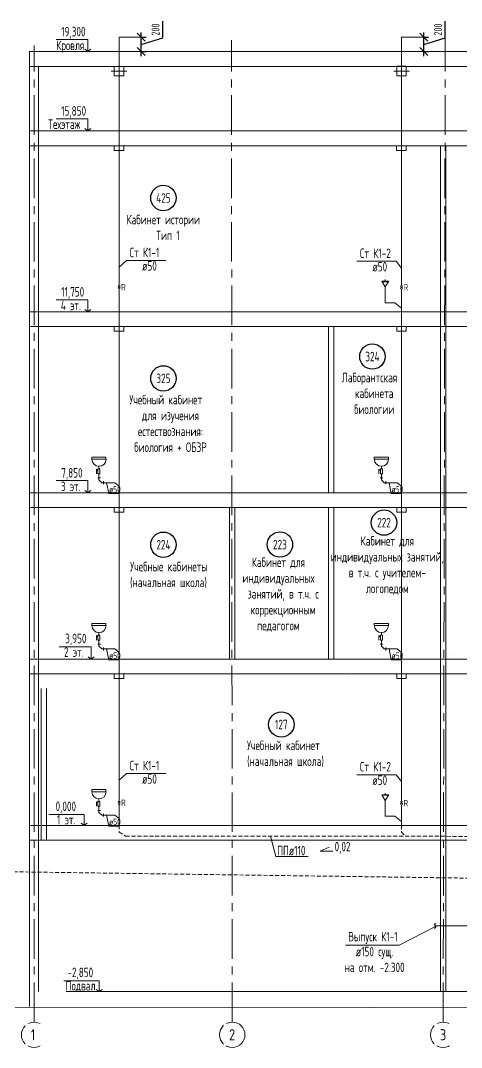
# Model space of a CAD drawing. Header units: millimetres. Extents: x -8689834 to 9419935, y -117443 to 166298.
# Drawn here: x -171699 to -157798, y -58947 to -26538 of the extents above; entities that cross this region are included whole.
import ezdxf
from ezdxf.enums import TextEntityAlignment as Align

# ---------------------------------------------------------------- set-up
doc = ezdxf.new("R2010")
doc.units = ezdxf.units.MM
doc.header["$MEASUREMENT"] = 0
doc.linetypes.add('01_base$0$DASHED2', pattern=[0.375, 0.25, -0.125])
doc.linetypes.add('CENTER', pattern=[2, 1.25, -0.25, 0.25, -0.25])
doc.layers.get('0').update_dxf_attribs({"color": 250, "lineweight": 9})
for name, color, linetype in [('PDF _0', 7, 'Continuous'), ('PDF __ВК-Text VK', 7, 'Continuous'), ('PDF __ВК-В1', 5, 'Continuous'), ('PDF __ВК-В1-текст', 7, 'Continuous'), ('PDF __ВК-переход на SML', 3, 'Continuous'), ('PDF __ВК-питьевой фонтанчик', 7, 'Continuous'), ('PDF __ВК-противопожарные муфты', 1, 'Continuous'), ('PDF __ВК-размеры', 7, 'Continuous'), ('PDF __ВК-стены', 7, 'Continuous'), ('PDF __Пескоуловитель', 7, 'Continuous'), ('PDF __Сантехника', 7, 'Continuous'), ('АР_Кровля дорожки', 245, 'Continuous'), ('АР_Таблицы', 250, 'Continuous')]:
    doc.layers.add(name, color=color, linetype=linetype)
doc.layers.add('PDF __ВК-К1', color=7, linetype='Continuous', true_color=0xb80000)
for name, color, linetype, lineweight in [('АР_Маркер экспликации', 239, 'Continuous', 13), ('АР_Номер помещения', 1, 'Continuous', 25), ('АР_Оси', 195, 'Continuous', 9), ('АР_Оси размеры', 164, 'Continuous', 9), ('АР_Помещения_площадь', 19, 'Continuous', 9), ('ВК_канализация', 32, 'Continuous', 15)]:
    doc.layers.add(name, color=color, linetype=linetype, lineweight=lineweight)
doc.styles.add('ISOCPEUR', font='isocpeur.ttf', dxfattribs={"width": 0.7})
doc.styles.get("Standard").update_dxf_attribs({"font": 'isocpeur.ttf', "width": 0.7})
doc.styles.add('ГОСТ 2.304', font='isocpeur.ttf', dxfattribs={"width": 0.7})
doc.dimstyles.new('СПДС', dxfattribs={"dimscale": 100, "dimtxt": 2.5, "dimasz": 2.5, "dimexe": 1.5, "dimexo": 0, "dimgap": 1, "dimtad": 1, "dimdec": 0, "dimrnd": 1, "dimtxsty": 'ГОСТ 2.304', "dimblk": 'OBLIQUE', "dimcen": 2.5, "dimdle": 1.5, "dimadec": 0, "dimazin": 2, "dimtfac": 0.75, "dimtdec": 0, "dimtmove": 1, "dimatfit": 3, "dimfxl": 1, "dimtolj": 1, "dimarcsym": 1})

# ---------------------------------------------------------------- blocks, each defined once
blk = doc.blocks.new('*U1658')
at = {"layer": 'АР_Номер помещения', "color": 7}
blk.add_circle((-15720, 4793), 400, dxfattribs=at)
at = {"layer": 'АР_Помещения_площадь', "color": 7}
blk.add_line((-13545, 633), (-13545, 633), dxfattribs=at)
at = {"color": 7, "style": 'ISOCPEUR', "width": 0.7, "flags": 1}
blk.add_attdef('КАТЕГОРИЯ', (-499, -2092), '', height=250, dxfattribs=at)
at = {"layer": 'АР_Номер помещения', "color": 7, "style": 'ISOCPEUR', "width": 0.7}
blk.add_attdef('НОМЕР_ПОМЕЩЕНИЯ', text='', height=300, dxfattribs=at).set_placement((-15720, 4793), align=Align.MIDDLE_CENTER)
at = {"layer": 'АР_Помещения_площадь', "color": 7, "style": 'ISOCPEUR', "width": 0.7}
blk.add_attdef('ПЛОЩАДЬ_ПОМЕЩЕНИЯ', text='', height=200, dxfattribs=at).set_placement((-13540, 880), align=Align.MIDDLE_RIGHT)
at = {"layer": 'АР_Помещения_площадь', "color": 7, "lineweight": 30, "width": 0.7, "flags": 104}
blk.add_attdef('ИМЯ_ПОМЕЩЕНИЯ', text='', height=100, dxfattribs=at).set_placement((158, 1217), align=Align.MIDDLE_CENTER)
blk = doc.blocks.new('_Oblique')
at = {"color": 0, "linetype": 'ByBlock', "lineweight": -2}
blk.add_line((-0.5, -0.5), (0.5, 0.5), dxfattribs=at)
blk = doc.blocks.new('*D1729')
at = {"layer": 'АР_Оси размеры', "color": 0, "lineweight": -2, "ltscale": 100, "transparency": 16777216}
for p, q in [((-158309, -27088), (-158309, -26555)), ((-158984, -27667), (-158984, -26914)), ((-158984, -27064), (-158834, -27064)), ((-158984, -27290), (-158309, -27088)), ((-158984, -27517), (-158834, -27517))]:
    blk.add_line(p, q, dxfattribs=at)
at = {"layer": 'АР_Оси размеры', "color": 0, "lineweight": -2, "ltscale": 100, "transparency": 16777216, "xscale": 250, "yscale": 250, "zscale": 250}
for p, rotation in [((-158984, -27064), 90), ((-158984, -27517), 270)]:
    blk.add_blockref('_Oblique', p, dxfattribs=dict(at, rotation=rotation))
at = {"layer": 'АР_Оси размеры', "color": 0, "lineweight": 13, "ltscale": 100, "transparency": 16777216, "insert": (-158534, -26822), "char_height": 250, "attachment_point": 5, "rotation": 90, "style": 'ГОСТ 2.304'}
blk.add_mtext('\\A1;200', dxfattribs=at)
blk = doc.blocks.new('*D1730')
at = {"layer": 'АР_Оси размеры', "color": 0, "lineweight": -2, "ltscale": 100, "transparency": 16777216}
for p, q in [((-167217, -27088), (-167217, -26556)), ((-167892, -27667), (-167892, -26914)), ((-167892, -27064), (-167742, -27064)), ((-167892, -27291), (-167217, -27088)), ((-167892, -27517), (-167742, -27517))]:
    blk.add_line(p, q, dxfattribs=at)
at = {"layer": 'АР_Оси размеры', "color": 0, "lineweight": -2, "ltscale": 100, "transparency": 16777216, "xscale": 250, "yscale": 250, "zscale": 250}
for p, rotation in [((-167892, -27064), 90), ((-167892, -27517), 270)]:
    blk.add_blockref('_Oblique', p, dxfattribs=dict(at, rotation=rotation))
at = {"layer": 'АР_Оси размеры', "color": 0, "lineweight": 13, "ltscale": 100, "transparency": 16777216, "insert": (-167442, -26822), "char_height": 250, "attachment_point": 5, "rotation": 90, "style": 'ГОСТ 2.304'}
blk.add_mtext('\\A1;200', dxfattribs=at)

msp = doc.modelspace()

# ---------------------------------------------------------------- linework, layer by layer
at = {"layer": 'PDF _0', "lineweight": 13}
for points in [[(-167790.1, -27166), (-167993.3, -26962.8)], [(-158881.9, -27165.5), (-159085.1, -26962.3)]]:
    msp.add_lwpolyline(points, dxfattribs=at)
at = {"layer": 'PDF __ВК-Text VK', "lineweight": 13}
msp.add_lwpolyline([(-161973.4, -52620.8), (-162256.2, -52750.4), (-161853.4, -52750.4)], dxfattribs=at)
at = {"layer": 'PDF __ВК-В1', "color": 244, "lineweight": 13, "true_color": 0x991b1e}
for points in [[(-168592.2, -34900.8), (-168594.3, -27064.4)], [(-159686.7, -34912.1), (-159688.7, -27063.9)], [(-168593.3, -51173.7), (-168593.2, -35007.5)], [(-159896.2, -35444.3), (-160201.9, -35444.3), (-160201.9, -35059.1)], [(-159687.8, -51185), (-159687.7, -35018.8)], [(-168594.3, -51936.7), (-168594.3, -51280.5)], [(-159896.2, -51648.8), (-160201.9, -51648.8), (-160201.9, -51263.6)], [(-159688.7, -51936.7), (-159688.7, -51291.7)]]:
    msp.add_lwpolyline(points, dxfattribs=at)
at = {"layer": 'PDF __ВК-В1', "lineweight": 13}
for points in [[(-160201.9, -34767), (-160201.9, -34712)], [(-160201.9, -50971.5), (-160201.9, -50916.5)]]:
    msp.add_lwpolyline(points, dxfattribs=at)
at = {"layer": 'PDF __ВК-В1-текст', "lineweight": 13}
for points in [[(-169580.6, -27132.1), (-170579.7, -27132.1)], [(-169580.6, -27517.3), (-169580.6, -27132.1)], [(-169483.3, -27445.4), (-169580.6, -27517.3), (-169673.8, -27445.4)], [(-169580.6, -29636.4), (-170579.7, -29636.4)], [(-169580.6, -30021.6), (-169580.6, -29636.4)], [(-169483.3, -29949.7), (-169580.6, -30021.6), (-169673.8, -29949.7)], [(-169580.6, -35346.9), (-170579.7, -35346.9)], [(-169580.6, -35732.2), (-169580.6, -35346.9)], [(-169483.3, -35660.2), (-169580.6, -35732.2), (-169673.8, -35660.2)], [(-169580.6, -41057.5), (-170579.7, -41057.5)], [(-169580.6, -41442.7), (-169580.6, -41057.5)], [(-169483.3, -41370.7), (-169580.6, -41442.7), (-169673.8, -41370.7)], [(-169474.8, -46306.6), (-170486.5, -46306.6)], [(-169474.8, -46691.8), (-169474.8, -46306.6)], [(-169474.8, -46691.8), (-169567.9, -46619.8)], [(-169474.8, -46691.8), (-169377.5, -46619.8)], [(-169791.6, -51868.9), (-169694.3, -51936.7), (-169694.3, -51594.9), (-170803.4, -51594.9)], [(-169694.3, -51936.7), (-169596.9, -51868.9)], [(-169318.2, -57118.1), (-169220.8, -57185.8), (-169220.8, -56844), (-170329.9, -56844)], [(-169220.8, -57185.8), (-169123.5, -57118.1)]]:
    msp.add_lwpolyline(points, dxfattribs=at)
at = {"layer": 'PDF __ВК-К1', "color": 244, "lineweight": 13, "true_color": 0x991b1e}
for points in [[(-169266.8, -40974), (-169177.9, -40974)], [(-169228.7, -40842.8), (-169228.7, -41033.3)], [(-169084.7, -41122.2), (-169139.8, -41122.2), (-169228.7, -41033.3)], [(-169084.7, -41077.7), (-169084.7, -41166.6)], [(-160361.2, -40974), (-160272.3, -40974)], [(-160323.1, -40842.8), (-160323.1, -41033.3)], [(-160179.2, -41122.2), (-160234.2, -41122.2), (-160323.1, -41033.3)], [(-160179.2, -41077.7), (-160179.2, -41166.6)], [(-169266.8, -46223.1), (-169177.9, -46223.1)], [(-169228.7, -46091.9), (-169228.7, -46282.4)], [(-169084.7, -46371.3), (-169139.8, -46371.3), (-169228.7, -46282.4)], [(-169084.7, -46326.8), (-169084.7, -46415.7)], [(-160361.2, -46223.1), (-160272.3, -46223.1)], [(-160323.1, -46091.9), (-160323.1, -46282.4)], [(-160179.2, -46371.3), (-160234.2, -46371.3), (-160323.1, -46282.4)], [(-160179.2, -46326.8), (-160179.2, -46415.7)], [(-169266.8, -51468), (-169177.9, -51468)], [(-169228.7, -51336.8), (-169228.7, -51527.3)], [(-169084.7, -51616.2), (-169139.8, -51616.2), (-169228.7, -51527.3)], [(-169084.7, -51571.7), (-169084.7, -51660.6)], [(-156387.1, -55104.4), (-158626.4, -55109.5)]]:
    msp.add_lwpolyline(points, dxfattribs=at)
at = {"layer": 'PDF __ВК-переход на SML', "lineweight": 13}
for points in [[(-168744.6, -27983), (-168444.1, -27983), (-168444.1, -28131.1), (-168744.6, -28131.1)], [(-159836.4, -27982.5), (-159535.8, -27982.5), (-159535.8, -28130.7), (-159836.4, -28130.7)]]:
    msp.add_lwpolyline(points, close=True, dxfattribs=at)
at = {"layer": 'PDF __ВК-питьевой фонтанчик', "lineweight": 13}
for points in [[(-160201.9, -34944.8), (-160312, -34767), (-160091.9, -34767), (-160201.9, -34944.8), (-160201.9, -35059.1)], [(-160299.3, -34783.9), (-160100.3, -34783.9)], [(-160201.9, -51149.3), (-160312, -50971.5), (-160091.9, -50971.5), (-160201.9, -51149.3), (-160201.9, -51263.6)], [(-160299.3, -50988.4), (-160100.3, -50988.4)]]:
    msp.add_lwpolyline(points, dxfattribs=at)
at = {"layer": 'PDF __ВК-противопожарные муфты', "lineweight": 13}
for points in [[(-168842, -28131.1), (-168596.4, -28131.1), (-168346.7, -28131.1)], [(-168744.6, -28131.1), (-168744.6, -28279.3), (-168444.1, -28279.3), (-168444.1, -28131.1)], [(-159933.8, -28130.7), (-159688.2, -28130.7), (-159438.5, -28130.7)], [(-159836.4, -28130.7), (-159836.4, -28278.8), (-159535.8, -28278.8), (-159535.8, -28130.7)], [(-168844.8, -30487.3), (-168599.3, -30487.3), (-168349.5, -30487.3)], [(-168747.4, -30487.3), (-168747.4, -30635.4), (-168446.9, -30635.4), (-168446.9, -30487.3)], [(-159939.2, -30487.3), (-159693.7, -30487.3), (-159443.9, -30487.3)], [(-159841.8, -30487.3), (-159841.8, -30635.4), (-159541.3, -30635.4), (-159541.3, -30487.3)], [(-168839.8, -36197.8), (-168594.3, -36197.8), (-168344.6, -36197.8)], [(-168742.5, -36197.8), (-168742.5, -36346), (-168441.9, -36346), (-168441.9, -36197.8)], [(-159934.3, -36197.8), (-159688.7, -36197.8), (-159439, -36197.8)], [(-159836.9, -36197.8), (-159836.9, -36346), (-159536.4, -36346), (-159536.4, -36197.8)], [(-168839.8, -41908.3), (-168594.3, -41908.3), (-168344.6, -41908.3)], [(-168742.5, -41908.3), (-168742.5, -42056.5), (-168441.9, -42056.5), (-168441.9, -41908.3)], [(-159934.3, -41908.3), (-159688.7, -41908.3), (-159439, -41908.3)], [(-159836.9, -41908.3), (-159836.9, -42056.5), (-159536.4, -42056.5), (-159536.4, -41908.3)], [(-168839.8, -47153.2), (-168594.3, -47153.2), (-168344.6, -47153.2)], [(-168742.5, -47153.2), (-168742.5, -47301.4), (-168441.9, -47301.4), (-168441.9, -47153.2)], [(-159934.3, -47157.4), (-159688.7, -47157.4), (-159439, -47157.4)], [(-159836.9, -47157.4), (-159836.9, -47305.6), (-159536.4, -47305.6), (-159536.4, -47157.4)]]:
    msp.add_lwpolyline(points, dxfattribs=at)
at = {"layer": 'PDF __ВК-размеры', "lineweight": 13}
for points in [[(-168594.4, -27064.4), (-167790.1, -27064.4)], [(-159686.2, -27063.9), (-158881.9, -27063.9)]]:
    msp.add_lwpolyline(points, dxfattribs=at)
at = {"layer": 'PDF __ВК-стены', "color": 18, "lineweight": 13, "true_color": 0x000000}
for points in [[(-171417.8, -27517.3), (-171417.8, -57651.4)], [(-171417.8, -27517.3), (-116489.7, -27517.5)], [(-171417.8, -27983), (-116484.2, -27983)], [(-171361.2, -27983), (-116484.2, -27983)], [(-171130, -27983), (-171130, -57185.8)], [(-171417.8, -30021.6), (-116493.9, -30021.9)], [(-171417.8, -30487.3), (-116540.8, -30487.3)], [(-171417.8, -30487.3), (-116494.7, -30487.4)], [(-158462.9, -30487.3), (-158462.9, -57185.8)], [(-158293.6, -30487.3), (-158293.6, -57185.8)], [(-171417.8, -35732.2), (-116540.8, -35732.2)], [(-171417.8, -36197.8), (-116540.8, -36197.8)], [(-171417.8, -36197.8), (-116540.8, -36197.8)], [(-161989.1, -36197.8), (-161989.1, -41442.7)], [(-161819.8, -36197.8), (-161819.8, -41442.7)], [(-171417.8, -41442.7), (-116540.8, -41442.7)], [(-171417.8, -41908.3), (-116540.8, -41908.3)], [(-171417.8, -41908.3), (-116540.8, -41908.3)], [(-165108.6, -41908.3), (-165108.6, -46691.8)], [(-164939.3, -41908.3), (-164939.3, -46691.8)], [(-161989.1, -41908.3), (-161989.1, -46691.8)], [(-161819.8, -41908.3), (-161819.8, -46691.8)], [(-171417.8, -46691.8), (-116540.8, -46691.8)], [(-171417.8, -47153.2), (-116540.8, -47153.2)], [(-171417.8, -47157.4), (-116540.8, -47157.4)], [(-171053.3, -47618.9), (-171053.3, -52402.3)], [(-170883.9, -47618.9), (-170883.9, -52402.3)], [(-171417.8, -51936.7), (-116540.8, -51936.7)], [(-171417.8, -52402.3), (-116540.8, -52402.3)], [(-171417.8, -52402.3), (-116540.8, -52402.3)], [(-170262, -57185.8), (-115672.8, -57185.8)], [(-250394.1, -57746.2), (-115672.8, -57651.4)]]:
    msp.add_lwpolyline(points, dxfattribs=at)
at = {"layer": 'PDF __Пескоуловитель', "lineweight": 13}
msp.add_lwpolyline([(-158605.2, -55037.6), (-158617.9, -55041.8), (-158626.4, -55046), (-158630.6, -55050.3), (-158634.9, -55050.3), (-158639.1, -55054.5), (-158643.3, -55058.8), (-158643.3, -55063), (-158643.3, -55067.2), (-158643.3, -55071.5), (-158643.3, -55075.7), (-158639.1, -55079.9), (-158639.1, -55084.2), (-158634.8, -55092.6), (-158630.6, -55096.8), (-158626.4, -55109.5), (-158622.1, -55118), (-158617.9, -55122.2), (-158613.7, -55126.5), (-158613.7, -55134.9), (-158609.4, -55139.2), (-158609.4, -55143.4), (-158609.4, -55147.6), (-158609.4, -55151.9), (-158609.4, -55156.1), (-158613.7, -55160.3), (-158613.7, -55164.6), (-158617.9, -55164.6), (-158622.1, -55168.8), (-158626.3, -55173), (-158630.6, -55177.3), (-158634.8, -55181.5), (-158647.5, -55190)], dxfattribs=at)
at = {"layer": 'PDF __Сантехника', "lineweight": 13}
for points in [[(-169006.4, -40313.6), (-169450.9, -40313.6), (-169450.9, -40385.6), (-169006.4, -40385.6)], [(-160100.9, -40313.6), (-160545.3, -40313.6), (-160545.3, -40385.6), (-160100.9, -40385.6)], [(-169196.9, -40690.4), (-169260.4, -40690.4), (-169260.4, -40842.8), (-169196.9, -40842.8)], [(-160291.3, -40690.4), (-160354.8, -40690.4), (-160354.8, -40842.8), (-160291.3, -40842.8)], [(-169006.4, -45562.8), (-169450.9, -45562.8), (-169450.9, -45634.7), (-169006.4, -45634.7)], [(-160100.9, -45562.8), (-160545.3, -45562.8), (-160545.3, -45634.7), (-160100.9, -45634.7)], [(-169196.9, -45939.5), (-169260.4, -45939.5), (-169260.4, -46091.9), (-169196.9, -46091.9)], [(-160291.3, -45939.5), (-160354.8, -45939.5), (-160354.8, -46091.9), (-160291.3, -46091.9)], [(-169006.4, -50807.6), (-169450.9, -50807.6), (-169450.9, -50879.6), (-169006.4, -50879.6)], [(-169196.9, -51184.4), (-169260.4, -51184.4), (-169260.4, -51336.8), (-169196.9, -51336.8)]]:
    msp.add_lwpolyline(points, close=True, dxfattribs=at)
for points in [[(-169260.4, -40737), (-169302.7, -40698.9), (-169302.7, -40838.5)], [(-169226.5, -40610), (-169226.5, -40690.4)], [(-160354.8, -40737), (-160397.2, -40698.9), (-160397.2, -40838.5)], [(-160321, -40610), (-160321, -40690.4)], [(-169260.4, -45986.1), (-169302.7, -45948), (-169302.7, -46087.7)], [(-169226.5, -45859.1), (-169226.5, -45939.5)], [(-160354.8, -45986.1), (-160397.2, -45948), (-160397.2, -46087.7)], [(-160321, -45859.1), (-160321, -45939.5)], [(-169260.4, -51230.9), (-169302.7, -51192.8), (-169302.7, -51332.5)], [(-169226.5, -51104), (-169226.5, -51184.4)]]:
    msp.add_lwpolyline(points, dxfattribs=at)
for centre in [(-169224.4, -40383.5), (-160318.9, -40383.5), (-169224.4, -45632.6), (-160318.9, -45632.6), (-169224.4, -50877.5)]:
    msp.add_arc(centre, 222.2, 180, 0, dxfattribs=at)
at = {"layer": 'АР_Кровля дорожки', "color": 244, "linetype": '01_base$0$DASHED2', "lineweight": 13, "ltscale": 500, "true_color": 0x991b1e}
for points in [[(-168594.3, -51936.7), (-168594.3, -51936.7), (-168594.3, -52151.7), (-168386.9, -52276.4), (-153121.6, -52287.3), (-152953.2, -52286.6), (-152806.6, -52402.3)], [(-159688.7, -51936.7), (-159688.7, -52148.7)], [(-159688.7, -52148.7), (-159555.6, -52282.7)]]:
    msp.add_lwpolyline(points, dxfattribs=at)
at = {"layer": 'АР_Кровля дорожки', "color": 7, "linetype": '01_base$0$DASHED2', "lineweight": 13, "ltscale": 500}
msp.add_lwpolyline([(-176603.1, -53338.6), (-152333.1, -53675.6), (-151108.6, -53215.1)], dxfattribs=at)
at = {"layer": 'АР_Оси', "color": 18, "lineweight": 13, "ltscale": 0.5, "true_color": 0x000000}
for centre in [(-171273.9, -58546.7), (-165023.9, -58546.7), (-158373.9, -58546.7)]:
    msp.add_circle(centre, 400, dxfattribs=at)
at = {"layer": 'ВК_канализация', "color": 18, "lineweight": 13, "ltscale": 500, "true_color": 0x000000}
for points in [[(-167119.9, -34110), (-168359, -34110), (-168594.3, -34321)], [(-161097.1, -34136.3), (-159858.1, -34136.3), (-159688.7, -34348.7)], [(-168984.7, -41122.2), (-168917.9, -41464.1), (-168582.7, -41464.1)], [(-160079.1, -41122.2), (-160012.3, -41464.1), (-159677.1, -41464.1)], [(-168984.7, -46371.3), (-168917.9, -46713.2), (-168582.7, -46713.2)], [(-160079.1, -46371.3), (-160012.3, -46713.2), (-159677.1, -46713.2)], [(-167119.9, -50303.2), (-168359, -50303.2), (-168594.3, -50514.3)], [(-161097.1, -50340.8), (-159858.1, -50340.8), (-159688.7, -50553.2)], [(-168984.7, -51616.2), (-168917.9, -51958.1), (-168582.7, -51958.1)], [(-162628.1, -52922), (-163652, -52922), (-163813, -52279.6)], [(-161455.3, -55719.7), (-159761.9, -55719), (-158615.8, -55124.4)]]:
    msp.add_lwpolyline(points, dxfattribs=at)
at = {"layer": 'ВК_канализация', "color": 244, "lineweight": 13, "ltscale": 500, "true_color": 0x991b1e}
for points in [[(-168592.8, -34947.5), (-168592.6, -34930.8)], [(-159687.3, -34958.8), (-159687.1, -34942.1)], [(-159896.2, -35444.3), (-159688.7, -35610.8)], [(-169084.7, -41122.2), (-168725.6, -41122.2)], [(-168725.6, -41122.2), (-168594.3, -41231.4)], [(-160179.2, -41122.2), (-159820, -41122.2)], [(-159820, -41122.2), (-159688.7, -41231.4)], [(-169084.7, -46371.3), (-168725.6, -46371.3)], [(-168725.6, -46371.3), (-168594.3, -46480.5)], [(-160179.2, -46371.3), (-159820, -46371.3)], [(-159820, -46371.3), (-159688.7, -46480.5)], [(-168593.9, -51220.5), (-168593.7, -51203.7)], [(-159688.4, -51231.7), (-159688.2, -51215)], [(-169084.7, -51616.2), (-168725.6, -51616.2)], [(-168725.6, -51616.2), (-168594.3, -51725.4)], [(-159896.2, -51648.8), (-159688.7, -51815.3)]]:
    msp.add_lwpolyline(points, dxfattribs=at)
for centre in [(-168593.2, -34977.5), (-159687.6, -34988.8), (-168594.3, -51250.5), (-159688.7, -51261.7)]:
    msp.add_circle(centre, 30, dxfattribs=at)
for centre in [(-168592.2, -34900.8), (-159686.7, -34912.1), (-168593.3, -51173.7), (-159687.8, -51185)]:
    msp.add_arc(centre, 30, 179.27075, 359.27075, dxfattribs=at)

# ---------------------------------------------------------------- block references
at = {"layer": 'АР_Маркер экспликации', "color": 7, "lineweight": 13}
ref = msp.add_blockref('*U1658', (-151474.1, -36931.2), dxfattribs=at)
ref.add_attrib('НОМЕР_ПОМЕЩЕНИЯ', '425', dxfattribs={"layer": 'АР_Номер помещения', "color": 7, "height": 300, "style": 'ISOCPEUR', "width": 0.7}).set_placement((-167193.8, -32137.8), align=Align.MIDDLE_CENTER)
ref = msp.add_blockref('*U1658', (-144884.5, -41935), dxfattribs=at)
ref.add_attrib('НОМЕР_ПОМЕЩЕНИЯ', '324', dxfattribs={"layer": 'АР_Номер помещения', "color": 7, "height": 300, "style": 'ISOCPEUR', "width": 0.7}).set_placement((-160604.2, -37141.7), align=Align.MIDDLE_CENTER)
ref = msp.add_blockref('*U1658', (-151474.1, -42624.2), dxfattribs=at)
ref.add_attrib('НОМЕР_ПОМЕЩЕНИЯ', '325', dxfattribs={"layer": 'АР_Номер помещения', "color": 7, "height": 300, "style": 'ISOCPEUR', "width": 0.7}).set_placement((-167193.8, -37830.8), align=Align.MIDDLE_CENTER)
ref = msp.add_blockref('*U1658', (-144519.1, -47176.8), dxfattribs=at)
ref.add_attrib('НОМЕР_ПОМЕЩЕНИЯ', '222', dxfattribs={"layer": 'АР_Номер помещения', "color": 7, "height": 300, "style": 'ISOCPEUR', "width": 0.7}).set_placement((-160238.8, -42383.5), align=Align.MIDDLE_CENTER)
ref = msp.add_blockref('*U1658', (-151474.1, -47873.3), dxfattribs=at)
ref.add_attrib('НОМЕР_ПОМЕЩЕНИЯ', '224', dxfattribs={"layer": 'АР_Номер помещения', "color": 7, "height": 300, "style": 'ISOCPEUR', "width": 0.7}).set_placement((-167193.8, -43079.9), align=Align.MIDDLE_CENTER)
ref = msp.add_blockref('*U1658', (-147800.6, -47869), dxfattribs=at)
ref.add_attrib('НОМЕР_ПОМЕЩЕНИЯ', '223', dxfattribs={"layer": 'АР_Номер помещения', "color": 7, "height": 300, "style": 'ISOCPEUR', "width": 0.7}).set_placement((-163520.4, -43075.6), align=Align.MIDDLE_CENTER)
ref = msp.add_blockref('*U1658', (-157580.6, -52975.4), dxfattribs=at)
ref.add_attrib('НОМЕР_ПОМЕЩЕНИЯ', '128', dxfattribs={"layer": 'АР_Номер помещения', "color": 7, "height": 300, "style": 'ISOCPEUR', "width": 0.7}).set_placement((-173300.3, -48182), align=Align.MIDDLE_CENTER)
ref = msp.add_blockref('*U1658', (-147755.9, -53546.4), dxfattribs=at)
ref.add_attrib('НОМЕР_ПОМЕЩЕНИЯ', '127', dxfattribs={"layer": 'АР_Номер помещения', "color": 7, "height": 300, "style": 'ISOCPEUR', "width": 0.7}).set_placement((-163475.7, -48753), align=Align.MIDDLE_CENTER)

# ---------------------------------------------------------------- texts
at = {"layer": 'АР_Таблицы', "lineweight": 13, "ltscale": 100, "attachment_point": 4, "style": 'ISOCPEUR'}
for s, insert, char_height, width in [('\\pxi-1,l1,t1,5;19,300', (-170416.5, -26921.1), 300, 9470.463), ('\\pxi-1,l1,t1,5;Кровля', (-170576, -27362.7), 300, 9470.463), ('\\pxi-1,l1,t1,5;15,850', (-170416.5, -29425.4), 300, 9470.463), ('\\pxi-1,l1,t1,5;Техэтаж', (-170824.7, -29809), 300, 9470.463), ('\\pxi-1,l1,qc,t1,5;{\\C7;Кабинет истории Тип 1}', (-168541, -33067.8), 300, 2679.37), ('\\pxi-1,l1,t1,5;Ст К1-1', (-168260, -33856.8), 300, 7500), ('\\pxi-1,l1,t1,5;Ст К1-2', (-160998.1, -33883.1), 300, 7500), ('\\pxi-1,l1,t1,5;ø50', (-167866.4, -34280.3), 300, 7500), ('\\pxi-1,l1,t1,5;ø50', (-160604.5, -34306.7), 300, 7500), ('\\pxi-1,l1,t1,5;11,750', (-170416.5, -35135.9), 300, 9470.463), ('\\pxi-1,l1,t1,5;4 эт.', (-170428.5, -35528.3), 300, 9470.463), ('\\pxi-1,l1,qc,t1,5;Лаборантская кабинета биологии', (-161917.2, -38303.4), 300, 2439.981), ('\\pxi-1,l1,qc,t1,5;Учебный кабинет для изучения естествознания: биология + ОБЗР', (-168460.8, -39253), 300, 2679.37), ('\\pxi-1,l1,t1,5;7,850', (-170416.5, -40846.4), 300, 9470.463), ('\\pxi-1,l1,t1,5;3 эт.', (-170428.5, -41238.9), 300, 9470.463), ('\\pxi-1,l1,t1,5;ø50', (-168910.2, -41331.4), 200, 7500), ('\\pxi-1,l1,t1,5;ø50', (-160004.6, -41331.4), 200, 7500), ('\\pxi-1,l1,qc,t1,5;Кабинет для \\Pиндивидуальных занятий, \\Pв т.ч. с учителем-\\Pлогопедом', (-162077.9, -43735.1), 300, 3887.055), ('\\pxi-1,l1,t1,5;Учебные кабинеты \\P(начальная школа)', (-168243.3, -44034.8), 300, 2472.749), ('\\pxi-1,l1,qc,t1,5;Кабинет для \\Pиндивидуальных занятий, в т.ч. с коррекционным \\Pпедагогом', (-164962.9, -44656.9), 300, 2788.132), ('\\pxi-1,l1,t1,5;3,950', (-170291.8, -46075.6), 300, 9470.463), ('\\pxi-1,l1,t1,5;2 эт.', (-170328.1, -46469), 300, 9470.463), ('\\pxi-1,l1,t1,5;ø50', (-168910.2, -46580.5), 200, 7500), ('\\pxi-1,l1,t1,5;ø50', (-160004.6, -46580.5), 200, 7500), ('\\pxi-1,l1,qc,t1,5;Учебный кабинет\\P (начальная школа)', (-164741.2, -49677.8), 300, 2659.108), ('\\pxi-1,l1,t1,5;Ст К1-1', (-168260, -50050), 300, 7500), ('\\pxi-1,l1,t1,5;Ст К1-2', (-160998.1, -50087.7), 300, 7500), ('\\pxi-1,l1,t1,5;ø50', (-167866.4, -50473.6), 300, 7500), ('\\pxi-1,l1,t1,5;ø50', (-160604.5, -50511.2), 300, 7500), ('\\pxi-1,l1,t1,5;0,000', (-170595.3, -51370.4), 300, 9470.463), ('\\pxi-1,l1,t1,5;1 эт.', (-170547.6, -51757.3), 300, 9470.463), ('\\pxi-1,l1,t1,5;ø50', (-168910.2, -51825.4), 200, 7500), ('\\pxi-1,l1,t1,5;-2,850', (-170221.3, -56612.6), 300, 9470.463), ('\\pxi-1,l1,t1,5;Подвал', (-170276.8, -57022.4), 300, 9470.463)]:
    msp.add_mtext(s, dxfattribs=dict(at, insert=insert, char_height=char_height, width=width))
at = {"layer": 'ВК_канализация', "color": 18, "lineweight": 13, "ltscale": 100, "true_color": 0x000000, "attachment_point": 4, "style": 'ISOCPEUR'}
for s, insert, char_height, width in [('R', (-168526.7, -34952), 205.4, 5730.034), ('R', (-159621.2, -34963.2), 205.4, 5730.034), ('R', (-168527.8, -51224.9), 205.4, 5730.034), ('R', (-159622.3, -51236.2), 205.4, 5730.034), ('0,02', (-161797.1, -52642.6), 300, 5891.51), ('\\pxi-1,l1,t1,5;ППø110', (-163608.8, -52732.5), 300, 2224.257), ('\\pxi-1,l1,qc,t1,5;ø150 сущ.\\Pна отм. -2.300', (-161526.4, -56169.6), 300, 1985.55)]:
    msp.add_mtext(s, dxfattribs=dict(at, insert=insert, char_height=char_height, width=width))
at = {"layer": 'ВК_канализация', "color": 18, "lineweight": 13, "ltscale": 100, "true_color": 0x000000, "insert": (-159810.2, -55490.7), "char_height": 300, "width": 5891.51, "attachment_point": 6, "rotation": 0.02348, "style": 'ISOCPEUR'}
msp.add_mtext('Выпуск К1-1', dxfattribs=at)

# ---------------------------------------------------------------- dimensions: what is measured, and where the dimension line sits
at = {"layer": 'АР_Оси размеры', "color": 18, "lineweight": 13, "ltscale": 100, "true_color": 0x000000}
for base, p1, p2, picture, middle in [((-167891.7, -27064.4), (-167891.7, -27517.3), (-167891.7, -27064.4), '*D1730', (-167441.7, -26988.4)), ((-158983.5, -27063.9), (-158983.5, -27516.8), (-158983.5, -27063.9), '*D1729', (-158533.5, -26987.9))]:
    dim = msp.add_linear_dim(base=base, p1=p1, p2=p2, angle=90, text='200', dimstyle='СПДС', dxfattribs=at)
    dim.commit()
    dim.dimension.update_dxf_attribs({"geometry": picture, "text_midpoint": middle})

# ---------------------------------------------------------------- next in the draw order: texts
at = {"layer": 'АР_Оси', "color": 18, "lineweight": 13, "true_color": 0x000000, "char_height": 350, "attachment_point": 1, "line_spacing_factor": 1.149209, "style": 'ГОСТ 2.304', "bg_fill": 2}
for s, insert in [('{\\W0.8;1}', (-171373.7, -58368.9)), ('{\\W0.8;3}', (-158473.7, -58368.9))]:
    msp.add_mtext(s, dxfattribs=dict(at, insert=insert))
at = {"layer": 'АР_Оси', "color": 18, "lineweight": 13, "true_color": 0x000000, "insert": (-165123.7, -58368.9), "char_height": 350, "width": 114.629, "attachment_point": 1, "line_spacing_factor": 1.149209, "style": 'ГОСТ 2.304', "bg_fill": 2}
msp.add_mtext('{\\W0.8;2}', dxfattribs=at)

# ---------------------------------------------------------------- next in the draw order: linework, layer by layer
at = {"layer": 'АР_Оси', "color": 18, "linetype": 'CENTER', "lineweight": 13, "ltscale": 1000, "true_color": 0x000000}
for p, q in [((-165023.9, -58146.7), (-165048, -27154)), ((-158373.9, -58146.7), (-158308.5, -27087.9)), ((-171273.9, -58146.7), (-171273.9, -27328.9))]:
    msp.add_line(p, q, dxfattribs=at)

doc.saveas('drawing.dxf')
